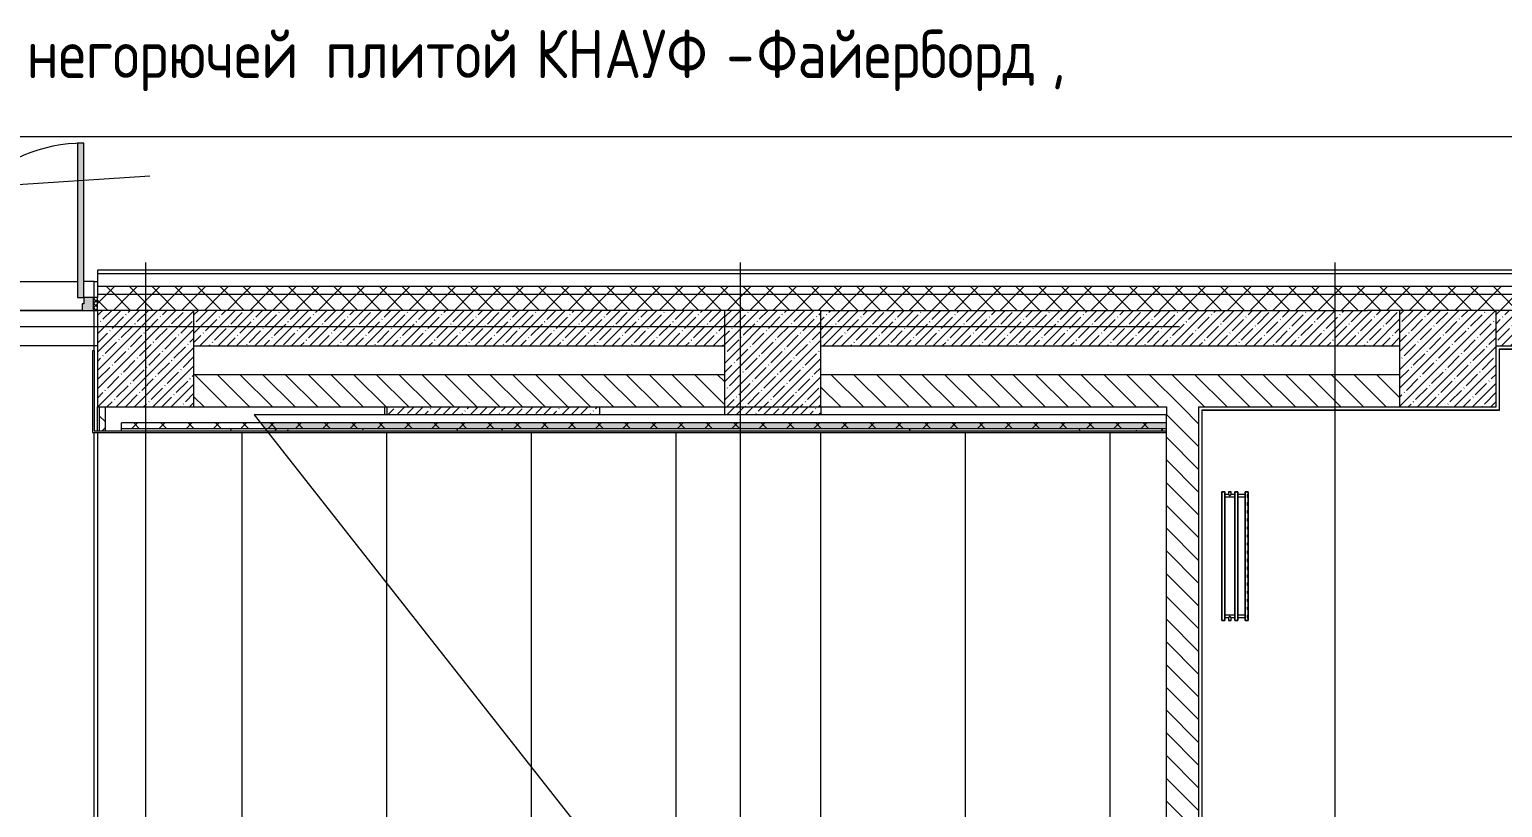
# Model space of a CAD drawing. Header units: millimetres. Extents: x -7229 to 193500, y -8553 to 29000.
# Drawn here: x 157260 to 166423, y 24009 to 28847 of the extents above; entities that cross this region are included whole.
import ezdxf

# ---------------------------------------------------------------- set-up
doc = ezdxf.new("R2010")
doc.units = ezdxf.units.MM
doc.linetypes.add('Осевая', pattern=[15875, 3175, -2381.25, 7937.5, -2381.25])
for name, color, linetype, lineweight in [('A-DETL-2', 7, 'Continuous', 9), ('A-WALL-1', 7, 'Continuous', 9), ('A-WALL-4', 7, 'Continuous', 13), ('G-ANNO-TEXT', 7, 'Continuous', 9), ('I-WALL-5', 7, 'Continuous', 9), ('M-EQPM-2', 7, 'Continuous', 9), ('S-COLS-2', 7, 'Continuous', 9), ('S-STRS-2', 7, 'Continuous', 9), ('Оси', 7, 'Continuous', 9), ('Оси-2', 7, 'Осевая', 9)]:
    doc.layers.add(name, color=color, linetype=linetype, lineweight=lineweight)
for name, color, linetype, lineweight, true_color in [('A-DETL-GENF-6', 7, 'Continuous', 9, 0xc0c0c0), ('A-DOOR-4', 7, 'Continuous', 9, 0xaaaaaa), ('A-DOOR-5', 7, 'Continuous', 9, 0xe2e2e2), ('A-DOOR-FRAM-5', 7, 'Continuous', 9, 0xaaaaaa), ('A-FLOR-3', 7, 'Continuous', 9, 0xaaaaaa), ('I-WALL-8', 7, 'Continuous', 9, 0x3c3c3c)]:
    doc.layers.add(name, color=color, linetype=linetype, lineweight=lineweight, true_color=true_color)
doc.styles.add('GOST Common_1', font='GOST_Common.ttf', dxfattribs={"width": 0.9, "height": 300})
pattern_1 = [(45, (135772.895, 0), (-57.02463, 57.02463), []), (45, (135829.92, 0), (-57.02463, 57.02463), [100.806, -20.161, 3.353, -16.808])]
pattern_2 = [(135, (135772.9, 0), (-70.71068, -70.71068), [])]
pattern_3 = [(45, (135772.9, 0), (-70.71068, 70.71068), []), (135, (135772.9, 0), (-70.71068, -70.71068), [])]
pattern_4 = [(135, (135772.9, 0), (-84.8528, -84.8528), []), (225, (135772.9, 0), (84.8528, -84.8528), [])]

# ---------------------------------------------------------------- blocks, each defined once
blk = doc.blocks.new('BSC_Колонна _Прямоугольная - 600х600-V135-План зашивки приборов отопления в осях 1-12')
at = {"layer": 'S-COLS-2'}
h = blk.add_hatch(dxfattribs=at)
h.set_pattern_fill('FP_124', color=256, style=0, pattern_type=2)
h.set_pattern_definition([(45, (-26110, -26800), (-57.02463, 57.02463), []), (45, (-26052.975, -26800), (-57.02463, 57.02463), [100.806, -20.161, 3.353, -16.808])])
h.paths.add_polyline_path([(-300, -300), (300, -300), (300, 300), (-300, 300), (-300, -100)])
for p, q in [((300, 300), (-300, 300)), ((-300, 300), (-300, -300)), ((300, -300), (300, 300)), ((-300, -300), (300, -300))]:
    blk.add_line(p, q, dxfattribs=at)
blk = doc.blocks.new('BSC_Колонна _Прямоугольная - 600х600-V150-План зашивки приборов отопления в осях 1-12')
at = {"layer": 'S-COLS-2'}
h = blk.add_hatch(dxfattribs=at)
h.set_pattern_fill('FP_150', color=256, style=0, pattern_type=2)
h.set_pattern_definition([(45, (-30310, -26800), (-57.02463, 57.02463), []), (45, (-30252.975, -26800), (-57.02463, 57.02463), [100.806, -20.161, 3.353, -16.808])])
h.paths.add_polyline_path([(217.7, -300), (300, -300), (300, 300), (-300, 300), (-300, -300)])
for p, q in [((300, 300), (-300, 300)), ((-300, 300), (-300, -300)), ((300, -300), (300, 300)), ((-300, -300), (300, -300))]:
    blk.add_line(p, q, dxfattribs=at)
blk = doc.blocks.new('BSC_Колонна _Прямоугольная - 600х600-V159-План зашивки приборов отопления в осях 1-12')
at = {"layer": 'S-COLS-2'}
h = blk.add_hatch(dxfattribs=at)
h.set_pattern_fill('FP_156', color=256, style=0, pattern_type=2)
h.set_pattern_definition([(45, (-22210, -26800), (-57.02463, 57.02463), []), (45, (-22152.975, -26800), (-57.02463, 57.02463), [100.806, -20.161, 3.353, -16.808])])
h.paths.add_polyline_path([(-300, -300), (300, -300), (300, 300), (-300, 300), (-300, 80)])
for p, q in [((300, 300), (-300, 300)), ((-300, 300), (-300, -300)), ((300, -300), (300, 300)), ((-300, -300), (300, -300))]:
    blk.add_line(p, q, dxfattribs=at)
blk = doc.blocks.new('Перекрытия 3 - Перекрытия 4-20977624-План зашивки приборов отопления в осях 1-12')
at = {"layer": 'S-STRS-2'}
h = blk.add_hatch(dxfattribs=at)
h.set_pattern_fill('FP_114', color=256, style=0, pattern_type=2)
h.set_pattern_definition([(45, (0, 0), (-57.02463, 57.02463), []), (45, (57.025, 0), (-57.02463, 57.02463), [100.806, -20.161, 3.353, -16.808])])
h.paths.add_polyline_path([(23710, 26450), (25033.8, 26450), (25033.8, 26500), (23710, 26500), (23710, 26493.4)])
h.paths.add_polyline_path([(26410, 26450), (26410, 26500), (25810, 26500), (25810, 26450), (25819.5, 26450)])
for p, q in [((23710, 26500), (25033.8, 26500)), ((23710, 26500), (23710, 26450)), ((25033.8, 26500), (25033.8, 26450)), ((25810, 26500), (25810, 26450)), ((26410, 26500), (26410, 26450)), ((21910, 26340), (21910, 20500)), ((22810, 20500), (22810, 26340)), ((23710, 20500), (23710, 26340)), ((24610, 20500), (24610, 26340)), ((25510, 20500), (25510, 26340)), ((26410, 20500), (26410, 26340)), ((27310, 20500), (27310, 26340)), ((28210, 20500), (28210, 26340)), ((28560, 20500), (28560, 26340)), ((22810, 20500), (21910, 20500)), ((23710, 20500), (22810, 20500)), ((24610, 20500), (23710, 20500)), ((25510, 20500), (24610, 20500)), ((26410, 20500), (25510, 20500)), ((27310, 20500), (26410, 20500)), ((28210, 20500), (27310, 20500)), ((28560, 20500), (28210, 20500))]:
    blk.add_line(p, q, dxfattribs=at)
blk = doc.blocks.new('110_Дверь_СКБ_2Ст_Наружная - ДН-1_л_ Двухстворчатая 1450 х3300 _h_ в свету с верхним остеклением-23567691-План зашивки приборов отопления в осях 1-12')
at = {"layer": 'A-DOOR-4'}
h = blk.add_hatch(dxfattribs=at)
h.set_pattern_fill('FP_195', color=256, style=0, pattern_type=2)
h.set_pattern_definition([(135, (1501.41, 189.685), (-14.14214, -14.14214), []), (225, (1501.41, 189.685), (14.14214, -14.14214), [])])
h.paths.add_polyline_path([(844.5, -125), (869.5, -125), (869.5, -45), (844.5, -45), (844.5, -85)])
at = {"layer": 'A-DOOR-5'}
for points in [[(744.5, -45), (784.5, -45), (784.5, 915), (744.5, 915), (744.5, 25.9)], [(-745.5, -45), (-705.5, -45), (-705.5, 525), (-745.5, 525), (-745.5, -15)]]:
    blk.add_hatch(color=256, dxfattribs=at).paths.add_polyline_path(points)
h = blk.add_hatch(color=256, dxfattribs=at)
h.paths.add_polyline_path([(844.5, -125), (844.5, -45), (784.5, -45), (784.5, -85), (774.5, -85), (774.5, -125), (824.7, -125)])
h.paths.add_polyline_path([(-745.5, -125), (-735.5, -125), (-735.5, -85), (-745.5, -85), (-745.5, -45), (-805.5, -45), (-805.5, -125)])
at = {"layer": 'A-DOOR-FRAM-5'}
h = blk.add_hatch(dxfattribs=at)
h.set_pattern_fill('FP_196', color=256, style=0, pattern_type=2)
h.set_pattern_definition([(45, (-621.384, 189.685), (-14.1421, 14.1421), []), (135, (-621.384, 189.685), (-14.1421, -14.1421), [])])
h.paths.add_polyline_path([(-805.5, -125), (-805.5, -45), (-830.5, -45), (-830.5, -125), (-810.5, -125)])
at = {"layer": 'A-DOOR-4'}
for p, q in [((784.5, 915), (744.5, 915)), ((744.5, 915), (744.5, -45)), ((784.5, -45), (784.5, 915)), ((-745.5, 525), (-745.5, -45)), ((-705.5, 525), (-745.5, 525)), ((-705.5, -45), (-705.5, 525)), ((-745.5, -45), (-705.5, -45)), ((744.5, -45), (784.5, -45))]:
    blk.add_line(p, q, dxfattribs=at)
for centre, radius, start, end in [((784.5, -45), 960, 90, 180), ((-745.5, -45), 570, 0, 90)]:
    blk.add_arc(centre, radius, start, end, dxfattribs=at)
at = {"layer": 'A-DOOR-FRAM-5'}
for p, q in [((-805.5, -45), (-830.5, -45)), ((-830.5, -45), (-830.5, -125)), ((-745.5, -45), (-805.5, -45)), ((-805.5, -45), (-805.5, -125)), ((-805.5, -125), (-805.5, -45)), ((-745.5, -85), (-745.5, -45)), ((-735.5, -85), (-745.5, -85)), ((-735.5, -125), (-735.5, -85)), ((784.5, -85), (774.5, -85)), ((774.5, -85), (774.5, -125)), ((784.5, -45), (784.5, -85)), ((844.5, -45), (784.5, -45)), ((844.5, -125), (844.5, -45)), ((869.5, -45), (844.5, -45)), ((844.5, -45), (844.5, -125)), ((869.5, -125), (869.5, -45)), ((-830.5, -125), (-805.5, -125)), ((-805.5, -125), (-735.5, -125)), ((774.5, -125), (844.5, -125)), ((844.5, -125), (869.5, -125))]:
    blk.add_line(p, q, dxfattribs=at)
blk = doc.blocks.new('radiator_prado_classic_z_tip_30_po exemplyaru - Classic Z Тип 30-500-30677908-План зашивки приборов отопления в осях 1-12')
at = {"layer": 'M-EQPM-2'}
for p, q in [((0, 228), (0, 210)), ((800, 228), (0, 228)), ((0, 210), (0, 228)), ((0, 228), (12.5, 228)), ((0, 210), (800, 210)), ((17.5, 210), (0, 210)), ((12.5, 228), (37.5, 228)), ((37.5, 228), (12.5, 228)), ((12.5, 228), (37.5, 228)), ((12.5, 228), (17.5, 223)), ((12.5, 228), (17.5, 223)), ((32.5, 223), (17.5, 223)), ((17.5, 223), (32.5, 223)), ((17.5, 210), (17.5, 164)), ((17.5, 210), (17.5, 164)), ((32.5, 210), (17.5, 210)), ((17.5, 210), (17.8, 210)), ((23.1, 210), (17.5, 210)), ((17.5, 210), (18.5, 210)), ((17.8, 210), (18.5, 210)), ((18.5, 210), (19.7, 210)), ((18.5, 210), (25, 210)), ((31.5, 210), (18.5, 210)), ((19.7, 210), (23.1, 210)), ((23.1, 210), (32.5, 210)), ((32.5, 210), (23.1, 210)), ((25, 210), (32.2, 210)), ((32.2, 210), (32.5, 210)), ((32.5, 223), (37.5, 228)), ((37.5, 228), (32.5, 223)), ((32.5, 164), (32.5, 210)), ((32.5, 164), (32.5, 210)), ((767.5, 210), (32.5, 210)), ((37.5, 228), (62.5, 228)), ((62.5, 228), (87.5, 228)), ((87.5, 228), (62.5, 228)), ((62.5, 228), (87.5, 228)), ((62.5, 228), (67.5, 223)), ((62.5, 228), (67.5, 223)), ((82.5, 223), (67.5, 223)), ((67.5, 223), (82.5, 223)), ((82.5, 223), (87.5, 228)), ((87.5, 228), (82.5, 223)), ((87.5, 228), (112.5, 228)), ((112.5, 228), (137.5, 228)), ((137.5, 228), (112.5, 228)), ((112.5, 228), (137.5, 228)), ((112.5, 228), (117.5, 223)), ((112.5, 228), (117.5, 223)), ((132.5, 223), (117.5, 223)), ((117.5, 223), (132.5, 223)), ((132.5, 223), (137.5, 228)), ((137.5, 228), (132.5, 223)), ((137.5, 228), (162.5, 228)), ((162.5, 228), (187.5, 228)), ((187.5, 228), (162.5, 228)), ((162.5, 228), (187.5, 228)), ((162.5, 228), (167.5, 223)), ((162.5, 228), (167.5, 223)), ((182.5, 223), (167.5, 223)), ((167.5, 223), (182.5, 223)), ((182.5, 223), (187.5, 228)), ((187.5, 228), (182.5, 223)), ((187.5, 228), (212.5, 228)), ((212.5, 228), (237.5, 228)), ((237.5, 228), (212.5, 228)), ((212.5, 228), (237.5, 228)), ((212.5, 228), (217.5, 223)), ((212.5, 228), (217.5, 223)), ((232.5, 223), (217.5, 223)), ((217.5, 223), (232.5, 223)), ((232.5, 223), (237.5, 228)), ((237.5, 228), (232.5, 223)), ((237.5, 228), (262.5, 228)), ((262.5, 228), (287.5, 228)), ((287.5, 228), (262.5, 228)), ((262.5, 228), (287.5, 228)), ((262.5, 228), (267.5, 223)), ((262.5, 228), (267.5, 223)), ((282.5, 223), (267.5, 223)), ((267.5, 223), (282.5, 223)), ((282.5, 223), (287.5, 228)), ((287.5, 228), (282.5, 223)), ((287.5, 228), (312.5, 228)), ((312.5, 228), (337.5, 228)), ((337.5, 228), (312.5, 228)), ((312.5, 228), (337.5, 228)), ((312.5, 228), (317.5, 223)), ((312.5, 228), (317.5, 223)), ((332.5, 223), (317.5, 223)), ((317.5, 223), (332.5, 223)), ((332.5, 223), (337.5, 228)), ((337.5, 228), (332.5, 223)), ((337.5, 228), (362.5, 228)), ((362.5, 228), (387.5, 228)), ((387.5, 228), (362.5, 228)), ((362.5, 228), (387.5, 228)), ((362.5, 228), (367.5, 223)), ((362.5, 228), (367.5, 223)), ((382.5, 223), (367.5, 223)), ((367.5, 223), (382.5, 223)), ((382.5, 223), (387.5, 228)), ((387.5, 228), (382.5, 223)), ((387.5, 228), (412.5, 228)), ((412.5, 228), (437.5, 228)), ((437.5, 228), (412.5, 228)), ((412.5, 228), (437.5, 228)), ((412.5, 228), (417.5, 223)), ((412.5, 228), (417.5, 223)), ((432.5, 223), (417.5, 223)), ((417.5, 223), (432.5, 223)), ((432.5, 223), (437.5, 228)), ((437.5, 228), (432.5, 223)), ((437.5, 228), (462.5, 228)), ((462.5, 228), (487.5, 228)), ((487.5, 228), (462.5, 228)), ((462.5, 228), (487.5, 228)), ((462.5, 228), (467.5, 223)), ((462.5, 228), (467.5, 223)), ((482.5, 223), (467.5, 223)), ((467.5, 223), (482.5, 223)), ((482.5, 223), (487.5, 228)), ((487.5, 228), (482.5, 223)), ((487.5, 228), (512.5, 228)), ((512.5, 228), (537.5, 228)), ((537.5, 228), (512.5, 228)), ((512.5, 228), (537.5, 228)), ((512.5, 228), (517.5, 223)), ((512.5, 228), (517.5, 223)), ((532.5, 223), (517.5, 223)), ((517.5, 223), (532.5, 223)), ((532.5, 223), (537.5, 228)), ((537.5, 228), (532.5, 223)), ((537.5, 228), (562.5, 228)), ((562.5, 228), (587.5, 228)), ((587.5, 228), (562.5, 228)), ((562.5, 228), (587.5, 228)), ((562.5, 228), (567.5, 223)), ((562.5, 228), (567.5, 223)), ((582.5, 223), (567.5, 223)), ((567.5, 223), (582.5, 223)), ((582.5, 223), (587.5, 228)), ((587.5, 228), (582.5, 223)), ((587.5, 228), (612.5, 228)), ((612.5, 228), (637.5, 228)), ((637.5, 228), (612.5, 228)), ((612.5, 228), (637.5, 228)), ((612.5, 228), (617.5, 223)), ((612.5, 228), (617.5, 223)), ((632.5, 223), (617.5, 223)), ((617.5, 223), (632.5, 223)), ((632.5, 223), (637.5, 228)), ((637.5, 228), (632.5, 223)), ((637.5, 228), (662.5, 228)), ((662.5, 228), (687.5, 228)), ((687.5, 228), (662.5, 228)), ((662.5, 228), (687.5, 228)), ((662.5, 228), (667.5, 223)), ((662.5, 228), (667.5, 223)), ((682.5, 223), (667.5, 223)), ((667.5, 223), (682.5, 223)), ((682.5, 223), (687.5, 228)), ((687.5, 228), (682.5, 223)), ((687.5, 228), (712.5, 228)), ((712.5, 228), (737.5, 228)), ((737.5, 228), (712.5, 228)), ((712.5, 228), (737.5, 228)), ((712.5, 228), (717.5, 223)), ((712.5, 228), (717.5, 223)), ((732.5, 223), (717.5, 223)), ((717.5, 223), (732.5, 223)), ((732.5, 223), (737.5, 228)), ((737.5, 228), (732.5, 223)), ((737.5, 228), (762.5, 228)), ((762.5, 228), (787.5, 228)), ((787.5, 228), (762.5, 228)), ((762.5, 228), (787.5, 228)), ((762.5, 228), (767.5, 223)), ((762.5, 228), (767.5, 223)), ((782.5, 223), (767.5, 223)), ((767.5, 223), (782.5, 223)), ((767.5, 210), (767.5, 164)), ((767.5, 210), (767.5, 164)), ((778.7, 210), (767.5, 210)), ((767.5, 210), (782.5, 210)), ((782.5, 210), (767.5, 210)), ((767.5, 210), (773.1, 210)), ((781.5, 210), (768.5, 210)), ((773.1, 210), (782.5, 210)), ((780.3, 210), (778.7, 210)), ((781.5, 210), (780.3, 210)), ((782.2, 210), (781.5, 210)), ((782.5, 210), (782.2, 210)), ((782.5, 223), (787.5, 228)), ((787.5, 228), (782.5, 223)), ((782.5, 164), (782.5, 210)), ((782.5, 164), (782.5, 210)), ((800, 210), (782.5, 210)), ((787.5, 228), (800, 228)), ((800, 210), (800, 228)), ((800, 228), (800, 210)), ((800, 164), (0, 164)), ((0, 164), (0, 146)), ((0, 146), (0, 164)), ((0, 164), (17.5, 164)), ((0, 146), (800, 146)), ((17.5, 146), (0, 146)), ((17.5, 121.5), (0, 121.5)), ((17.5, 121.5), (0, 121.5)), ((0, 121.5), (0, 121.2)), ((0, 106.5), (0, 121.5)), ((0, 121.2), (0, 114)), ((0, 121.2), (0, 120.5)), ((0, 120.5), (0, 121.2)), ((0, 121.2), (0, 121.2)), ((0, 120.5), (0, 119.3)), ((0, 119.3), (0, 120.5)), ((0, 119.3), (0, 117.8)), ((0, 117.8), (0, 119.3)), ((0, 117.8), (0, 115.9)), ((0, 115.9), (0, 117.8)), ((0, 115.9), (0, 114)), ((0, 114), (0, 115.9)), ((0, 114), (0, 106.8)), ((0, 114), (0, 112.1)), ((0, 112.1), (0, 114)), ((0, 112.1), (0, 110.2)), ((0, 110.2), (0, 112.1)), ((0, 110.2), (0, 108.7)), ((0, 108.7), (0, 110.2)), ((0, 108.7), (0, 106.8)), ((0, 107.5), (0, 108.7)), ((0, 106.8), (0, 107.5)), ((0, 106.8), (0, 106.5)), ((0, 106.8), (0, 106.8)), ((0, 106.5), (17.5, 106.5)), ((0, 106.5), (17.5, 106.5)), ((32.5, 164), (17.5, 164)), ((17.5, 164), (26.9, 164)), ((25, 164), (17.5, 164)), ((17.5, 164), (32.5, 164)), ((17.5, 146), (17.5, 121.5)), ((17.5, 146), (17.5, 121.5)), ((17.5, 146), (32.5, 146)), ((19.7, 146), (17.5, 146)), ((17.5, 146), (32.5, 146)), ((21.3, 146), (17.5, 146)), ((17.5, 106.5), (17.5, 82)), ((17.5, 106.5), (17.5, 82)), ((18.5, 164), (31.5, 164)), ((31.5, 146), (18.5, 146)), ((30.3, 146), (19.7, 146)), ((30.3, 146), (21.3, 146)), ((28.8, 164), (25, 164)), ((26.9, 164), (32.5, 164)), ((32.5, 164), (28.8, 164)), ((32.5, 146), (30.3, 146)), ((32.5, 146), (30.3, 146)), ((32.5, 164), (767.5, 164)), ((32.5, 82), (32.5, 146)), ((32.5, 82), (32.5, 146)), ((767.5, 146), (32.5, 146)), ((767.8, 164), (767.5, 164)), ((767.5, 164), (782.5, 164)), ((782.5, 164), (767.5, 164)), ((767.5, 164), (781.5, 164)), ((767.5, 146), (767.5, 82)), ((767.5, 146), (767.5, 82)), ((767.5, 146), (782.5, 146)), ((782.5, 146), (767.5, 146)), ((767.5, 146), (782.5, 146)), ((782.5, 146), (767.5, 146)), ((768.5, 164), (767.8, 164)), ((769.7, 164), (768.5, 164)), ((768.5, 164), (781.5, 164)), ((781.5, 146), (768.5, 146)), ((782.5, 164), (769.7, 164)), ((781.5, 164), (782.5, 164)), ((782.5, 164), (800, 164)), ((782.5, 121.5), (782.5, 146)), ((782.5, 121.5), (782.5, 146)), ((800, 146), (782.5, 146)), ((800, 121.5), (782.5, 121.5)), ((800, 121.5), (782.5, 121.5)), ((782.5, 82), (782.5, 106.5)), ((782.5, 106.5), (800, 106.5)), ((782.5, 82), (782.5, 106.5)), ((782.5, 106.5), (800, 106.5)), ((800, 146), (800, 164)), ((800, 164), (800, 146)), ((800, 121.5), (800, 106.5)), ((800, 121.2), (800, 121.5)), ((800, 121.5), (800, 121.2)), ((800, 121.2), (800, 121.5)), ((800, 106.8), (800, 121.2)), ((800, 121.2), (800, 106.8)), ((800, 119.3), (800, 121.2)), ((800, 106.8), (800, 119.3)), ((800, 106.5), (800, 106.8)), ((800, 106.8), (800, 106.5)), ((800, 106.5), (800, 106.8)), ((800, 82), (0, 82)), ((0, 82), (0, 64)), ((0, 64), (0, 82)), ((0, 82), (17.5, 82)), ((800, 64), (0, 64)), ((0, 64), (800, 64)), ((32.5, 82), (17.5, 82)), ((17.5, 82), (26.9, 82)), ((17.8, 82), (17.5, 82)), ((17.5, 82), (32.2, 82)), ((32.5, 82), (17.8, 82)), ((18.5, 82), (31.5, 82)), ((26.9, 82), (32.5, 82)), ((32.2, 82), (32.5, 82)), ((32.5, 82), (767.5, 82)), ((782.2, 82), (767.5, 82)), ((767.5, 82), (782.5, 82)), ((782.5, 82), (767.5, 82)), ((767.5, 82), (782.5, 82)), ((768.5, 82), (781.5, 82)), ((782.5, 82), (782.2, 82)), ((782.5, 82), (800, 82)), ((800, 64), (800, 82)), ((800, 82), (800, 64))]:
    blk.add_line(p, q, dxfattribs=at)
for points, knots in [([(17.8, 121.2), (17.7, 121.3), (17.7, 121.3), (17.5, 121.5), (17.5, 121.5), (17.5, 121.5)], [0.8571429, 0.8571429, 0.8571429, 0.8571429, 0.8928571, 0.9285714, 1, 1, 1, 1]), ([(17.5, 121.5), (17.5, 121.5), (17.5, 121.5), (17.7, 121.3), (17.7, 121.3), (17.8, 121.2)], [0, 0, 0, 0, 0.0714286, 0.1071429, 0.1428571, 0.1428571, 0.1428571, 0.1428571]), ([(17.5, 121.5), (17.5, 121.5), (17.5, 121.5), (17.7, 121.3), (17.7, 121.3), (17.8, 121.2)], [0, 0, 0, 0, 0.0714286, 0.1071429, 0.1428571, 0.1428571, 0.1428571, 0.1428571]), ([(25, 114), (24.5, 114.5), (23.6, 115.4), (22.4, 116.6), (21.6, 117.4), (21.1, 117.9), (20.8, 118.2), (20.5, 118.5), (20.2, 118.8), (19.8, 119.1), (19.6, 119.4), (19.3, 119.7), (19, 120), (18.7, 120.3), (18.5, 120.5), (18.3, 120.7), (18.1, 120.9), (17.9, 121.1), (17.8, 121.2), (17.7, 121.3), (17.5, 121.5), (17.5, 121.5), (17.5, 121.5)], [0, 0, 0, 0, 0.142857, 0.285714, 0.357143, 0.392857, 0.428571, 0.464286, 0.5, 0.535714, 0.571429, 0.607143, 0.642857, 0.678571, 0.714286, 0.75, 0.785714, 0.821429, 0.857143, 0.892857, 0.928571, 1, 1, 1, 1]), ([(17.5, 106.5), (17.5, 106.5), (17.5, 106.5), (17.7, 106.7), (17.8, 106.8), (17.9, 106.9), (18.1, 107.1), (18.3, 107.3), (18.5, 107.5), (18.7, 107.7), (19, 108), (19.3, 108.3), (19.6, 108.6), (19.8, 108.9), (20.3, 109.3), (20.7, 109.7), (21.1, 110.1), (21.6, 110.6), (22.4, 111.4), (23.6, 112.6), (24.5, 113.5), (25, 114)], [0, 0, 0, 0, 0.071429, 0.107143, 0.142857, 0.178571, 0.214286, 0.25, 0.285714, 0.321429, 0.357143, 0.392857, 0.428571, 0.464286, 0.5, 0.571429, 0.607143, 0.642857, 0.714286, 0.857143, 1, 1, 1, 1]), ([(17.5, 106.5), (17.5, 106.5), (17.5, 106.5), (17.7, 106.7), (17.7, 106.7), (17.8, 106.8)], [0, 0, 0, 0, 0.0714286, 0.1071429, 0.1428571, 0.1428571, 0.1428571, 0.1428571]), ([(17.8, 106.8), (17.7, 106.7), (17.7, 106.7), (17.5, 106.5), (17.5, 106.5), (17.5, 106.5)], [0.8571429, 0.8571429, 0.8571429, 0.8571429, 0.8928571, 0.9285714, 1, 1, 1, 1]), ([(17.8, 106.8), (17.7, 106.7), (17.7, 106.7), (17.5, 106.5), (17.5, 106.5), (17.5, 106.5)], [0.8571429, 0.8571429, 0.8571429, 0.8571429, 0.8928571, 0.9285714, 1, 1, 1, 1]), ([(17.8, 121.2), (17.8, 121.2), (17.9, 121.1), (18.1, 120.9), (18.3, 120.7), (18.5, 120.5), (18.7, 120.3), (19, 120), (19.3, 119.7), (19.6, 119.4), (19.8, 119.1), (20.3, 118.7), (20.7, 118.3), (21.1, 117.9), (21.6, 117.4), (22.4, 116.6), (23.1, 115.9), (23.6, 115.4)], [0.1428571, 0.1428571, 0.1428571, 0.1428571, 0.1785714, 0.2142857, 0.25, 0.2857143, 0.3214286, 0.3571429, 0.3928571, 0.4285714, 0.4642857, 0.5, 0.5714286, 0.6071429, 0.6428571, 0.7142857, 0.8571429, 0.8571429, 0.8571429, 0.8571429]), ([(22.1, 111.1), (21.9, 110.9), (21.6, 110.6), (21.1, 110.1), (20.8, 109.8), (20.5, 109.5), (20.2, 109.2), (19.8, 108.9), (19.6, 108.6), (19.3, 108.3), (19, 108), (18.7, 107.7), (18.5, 107.5), (18.3, 107.3), (18.1, 107.1), (17.9, 106.9), (17.8, 106.8), (17.8, 106.8)], [0.2857143, 0.2857143, 0.2857143, 0.2857143, 0.3571429, 0.3928571, 0.4285714, 0.4642857, 0.5, 0.5357143, 0.5714286, 0.6071429, 0.6428571, 0.6785714, 0.7142857, 0.75, 0.7857143, 0.8214286, 0.8571429, 0.8571429, 0.8571429, 0.8571429]), ([(17.8, 106.8), (17.8, 106.8), (17.9, 106.9), (18.1, 107.1), (18.3, 107.3), (18.5, 107.5), (18.7, 107.7), (19, 108), (19.3, 108.3), (19.6, 108.6), (19.9, 108.8), (20.3, 109.3), (20.6, 109.6), (20.8, 109.8)], [0.1428571, 0.1428571, 0.1428571, 0.1428571, 0.1785714, 0.2142857, 0.25, 0.2857143, 0.3214286, 0.3571429, 0.3928571, 0.4285714, 0.4642857, 0.5, 0.5714286, 0.5714286, 0.5714286, 0.5714286]), ([(22.1, 116.9), (21.9, 117.1), (21.6, 117.4), (21.1, 117.9), (20.8, 118.2), (20.5, 118.5), (20.2, 118.8), (19.9, 119.2), (19.7, 119.3), (19.6, 119.4)], [0.2857143, 0.2857143, 0.2857143, 0.2857143, 0.3571429, 0.3928571, 0.4285714, 0.4642857, 0.5, 0.5357143, 0.5714286, 0.5714286, 0.5714286, 0.5714286]), ([(19.6, 119.4), (19.7, 119.3), (19.9, 119.2), (20.3, 118.7), (20.6, 118.4), (20.8, 118.2)], [0.4285714, 0.4285714, 0.4285714, 0.4285714, 0.4642857, 0.5, 0.5714286, 0.5714286, 0.5714286, 0.5714286]), ([(20.8, 118.2), (20.9, 118.1), (21.1, 117.9), (21.6, 117.4), (21.9, 117.1), (22.1, 116.9)], [0.5714286, 0.5714286, 0.5714286, 0.5714286, 0.6071429, 0.6428571, 0.7142857, 0.7142857, 0.7142857, 0.7142857]), ([(20.8, 109.8), (20.9, 109.9), (21.1, 110.1), (21.6, 110.6), (21.9, 110.9), (22.1, 111.1)], [0.5714286, 0.5714286, 0.5714286, 0.5714286, 0.6071429, 0.6428571, 0.7142857, 0.7142857, 0.7142857, 0.7142857]), ([(22.1, 111.1), (21.9, 110.9), (21.6, 110.6), (21.1, 110.1), (20.9, 109.9), (20.8, 109.8)], [0.2857143, 0.2857143, 0.2857143, 0.2857143, 0.3571429, 0.3928571, 0.4285714, 0.4285714, 0.4285714, 0.4285714]), ([(775, 114), (775.5, 114.5), (776.4, 115.4), (777.6, 116.6), (778.4, 117.4), (778.9, 117.9), (779.2, 118.2), (779.5, 118.5), (779.8, 118.8), (780.1, 119.2), (780.4, 119.4), (780.7, 119.7), (781, 120), (781.3, 120.3), (781.5, 120.5), (781.7, 120.7), (781.9, 120.9), (782.1, 121.1), (782.2, 121.2), (782.3, 121.3), (782.5, 121.5), (782.5, 121.5), (782.5, 121.5)], [0, 0, 0, 0, 0.142857, 0.285714, 0.357143, 0.392857, 0.428571, 0.464286, 0.5, 0.535714, 0.571429, 0.607143, 0.642857, 0.678571, 0.714286, 0.75, 0.785714, 0.821429, 0.857143, 0.892857, 0.928571, 1, 1, 1, 1]), ([(782.5, 106.5), (782.5, 106.5), (782.5, 106.5), (782.3, 106.7), (782.2, 106.8), (782.1, 106.9), (781.9, 107.1), (781.7, 107.3), (781.5, 107.5), (781.3, 107.7), (781, 108), (780.7, 108.3), (780.4, 108.6), (780.1, 108.8), (779.7, 109.3), (779.3, 109.7), (778.9, 110.1), (778.4, 110.6), (777.6, 111.4), (776.4, 112.6), (775.5, 113.5), (775, 114)], [0, 0, 0, 0, 0.071429, 0.107143, 0.142857, 0.178571, 0.214286, 0.25, 0.285714, 0.321429, 0.357143, 0.392857, 0.428571, 0.464286, 0.5, 0.571429, 0.607143, 0.642857, 0.714286, 0.857143, 1, 1, 1, 1]), ([(782.2, 121.2), (782.2, 121.2), (782.1, 121.1), (781.9, 120.9), (781.7, 120.7), (781.5, 120.5), (781.3, 120.3), (781, 120), (780.7, 119.7), (780.4, 119.4), (780.1, 119.2), (779.7, 118.7), (779.3, 118.3), (778.9, 117.9), (778.4, 117.4), (777.6, 116.6), (776.9, 115.9), (776.4, 115.4)], [0.1428571, 0.1428571, 0.1428571, 0.1428571, 0.1785714, 0.2142857, 0.25, 0.2857143, 0.3214286, 0.3571429, 0.3928571, 0.4285714, 0.4642857, 0.5, 0.5714286, 0.6071429, 0.6428571, 0.7142857, 0.8571429, 0.8571429, 0.8571429, 0.8571429]), ([(781.5, 120.5), (781.4, 120.4), (781.3, 120.3), (781, 120), (780.7, 119.7), (780.4, 119.4), (780.1, 119.2), (779.7, 118.7), (779.3, 118.3), (778.9, 117.9), (778.4, 117.4), (777.6, 116.6), (776.9, 115.9), (776.4, 115.4)], [0.2857143, 0.2857143, 0.2857143, 0.2857143, 0.3214286, 0.3571429, 0.3928571, 0.4285714, 0.4642857, 0.5, 0.5714286, 0.6071429, 0.6428571, 0.7142857, 0.8571429, 0.8571429, 0.8571429, 0.8571429]), ([(776.4, 115.4), (776.9, 115.9), (777.6, 116.6), (778.4, 117.4), (778.9, 117.9), (779.2, 118.2), (779.5, 118.5), (779.8, 118.8), (780.1, 119.2), (780.4, 119.4), (780.7, 119.7), (781, 120), (781.3, 120.3), (781.4, 120.4), (781.5, 120.5)], [0.1428571, 0.1428571, 0.1428571, 0.1428571, 0.2857143, 0.3571429, 0.3928571, 0.4285714, 0.4642857, 0.5, 0.5357143, 0.5714286, 0.6071429, 0.6428571, 0.6785714, 0.7142857, 0.7142857, 0.7142857, 0.7142857]), ([(777.9, 111.1), (778.1, 110.9), (778.4, 110.6), (778.9, 110.1), (779.2, 109.8), (779.5, 109.5), (779.8, 109.2), (780.1, 108.8), (780.4, 108.6), (780.7, 108.3), (781, 108), (781.3, 107.7), (781.5, 107.5), (781.7, 107.3), (781.9, 107.1), (782.1, 106.9), (782.2, 106.8), (782.2, 106.8)], [0.2857143, 0.2857143, 0.2857143, 0.2857143, 0.3571429, 0.3928571, 0.4285714, 0.4642857, 0.5, 0.5357143, 0.5714286, 0.6071429, 0.6428571, 0.6785714, 0.7142857, 0.75, 0.7857143, 0.8214286, 0.8571429, 0.8571429, 0.8571429, 0.8571429]), ([(777.9, 111.1), (778.1, 110.9), (778.4, 110.6), (778.9, 110.1), (779.2, 109.8), (779.5, 109.5), (779.8, 109.2), (780.1, 108.8), (780.4, 108.6), (780.7, 108.3), (781, 108), (781.3, 107.7), (781.5, 107.5), (781.7, 107.3), (781.9, 107.1), (782.1, 106.9), (782.2, 106.8), (782.2, 106.8)], [0.2857143, 0.2857143, 0.2857143, 0.2857143, 0.3571429, 0.3928571, 0.4285714, 0.4642857, 0.5, 0.5357143, 0.5714286, 0.6071429, 0.6428571, 0.6785714, 0.7142857, 0.75, 0.7857143, 0.8214286, 0.8571429, 0.8571429, 0.8571429, 0.8571429]), ([(782.2, 106.8), (782.2, 106.8), (782.1, 106.9), (781.9, 107.1), (781.7, 107.3), (781.5, 107.5), (781.3, 107.7), (781, 108), (780.7, 108.3), (780.4, 108.6), (780.1, 108.8), (779.7, 109.3), (779.3, 109.7), (778.9, 110.1), (778.4, 110.6), (778.1, 110.9), (777.9, 111.1)], [0.1428571, 0.1428571, 0.1428571, 0.1428571, 0.1785714, 0.2142857, 0.25, 0.2857143, 0.3214286, 0.3571429, 0.3928571, 0.4285714, 0.4642857, 0.5, 0.5714286, 0.6071429, 0.6428571, 0.7142857, 0.7142857, 0.7142857, 0.7142857]), ([(782.5, 121.5), (782.5, 121.5), (782.5, 121.5), (782.3, 121.3), (782.3, 121.3), (782.2, 121.2)], [0, 0, 0, 0, 0.0714286, 0.1071429, 0.1428571, 0.1428571, 0.1428571, 0.1428571]), ([(782.5, 121.5), (782.5, 121.5), (782.5, 121.5), (782.3, 121.3), (782.3, 121.3), (782.2, 121.2)], [0, 0, 0, 0, 0.0714286, 0.1071429, 0.1428571, 0.1428571, 0.1428571, 0.1428571]), ([(782.2, 121.2), (782.3, 121.3), (782.3, 121.3), (782.5, 121.5), (782.5, 121.5), (782.5, 121.5)], [0.8571429, 0.8571429, 0.8571429, 0.8571429, 0.8928571, 0.9285714, 1, 1, 1, 1]), ([(782.2, 106.8), (782.3, 106.7), (782.3, 106.7), (782.5, 106.5), (782.5, 106.5), (782.5, 106.5)], [0.8571429, 0.8571429, 0.8571429, 0.8571429, 0.8928571, 0.9285714, 1, 1, 1, 1]), ([(782.2, 106.8), (782.3, 106.7), (782.3, 106.7), (782.5, 106.5), (782.5, 106.5), (782.5, 106.5)], [0.8571429, 0.8571429, 0.8571429, 0.8571429, 0.8928571, 0.9285714, 1, 1, 1, 1]), ([(782.5, 106.5), (782.5, 106.5), (782.5, 106.5), (782.3, 106.7), (782.3, 106.7), (782.2, 106.8)], [0, 0, 0, 0, 0.0714286, 0.1071429, 0.1428571, 0.1428571, 0.1428571, 0.1428571])]:
    blk.add_open_spline(points, degree=3, knots=knots, dxfattribs=at)
for points in [[(19.6, 119.4), (19.5, 119.5), (19.3, 119.7), (19, 120), (18.7, 120.3), (18.5, 120.5), (18.3, 120.7), (18.1, 120.9), (17.9, 121.1), (17.8, 121.2), (17.8, 121.2)], [(17.8, 121.2), (17.8, 121.2), (17.9, 121.1), (18.1, 120.9), (18.3, 120.7), (18.5, 120.5), (18.7, 120.3), (19, 120), (19.3, 119.7), (19.5, 119.5), (19.6, 119.4)], [(20.8, 109.8), (20.7, 109.7), (20.5, 109.5), (20.2, 109.2), (19.9, 108.8), (19.6, 108.6), (19.3, 108.3), (19, 108), (18.7, 107.7), (18.5, 107.5), (18.3, 107.3), (18.1, 107.1), (17.9, 106.9), (17.8, 106.8), (17.8, 106.8)], [(23.6, 115.4), (23.1, 115.9), (22.6, 116.4), (22.1, 116.9)], [(22.1, 116.9), (22.6, 116.4), (23.1, 115.9), (23.6, 115.4)], [(25, 114), (24.5, 113.5), (23.6, 112.6), (22.6, 111.6), (22.1, 111.1)], [(22.1, 111.1), (22.6, 111.6), (23.1, 112.1), (23.6, 112.6)], [(23.6, 112.6), (23.1, 112.1), (22.6, 111.6), (22.1, 111.1)], [(25, 114), (24.5, 114.5), (24, 115), (23.6, 115.4)], [(23.6, 115.4), (24, 115), (24.5, 114.5), (25, 114)], [(23.6, 115.4), (24, 115), (24.5, 114.5), (25, 114)], [(23.6, 112.6), (24, 113), (24.5, 113.5), (25, 114)], [(25, 114), (24.5, 113.5), (24, 113), (23.6, 112.6)], [(776.4, 115.4), (776, 115), (775.5, 114.5), (775, 114)], [(776.4, 115.4), (776, 115), (775.5, 114.5), (775, 114)], [(775, 114), (775.5, 114.5), (776, 115), (776.4, 115.4)], [(775, 114), (775.5, 113.5), (776.4, 112.6), (777.4, 111.6), (777.9, 111.1)], [(775, 114), (775.5, 113.5), (776.4, 112.6), (777.4, 111.6), (777.9, 111.1)], [(777.9, 111.1), (777.4, 111.6), (776.4, 112.6), (775.5, 113.5), (775, 114)], [(782.2, 121.2), (782.2, 121.2), (782.1, 121.1), (781.9, 120.9), (781.7, 120.7), (781.6, 120.6), (781.5, 120.5)], [(781.5, 120.5), (781.6, 120.6), (781.7, 120.7), (781.9, 120.9), (782.1, 121.1), (782.2, 121.2), (782.2, 121.2)]]:
    blk.add_open_spline(points, degree=3, dxfattribs=at)

msp = doc.modelspace()

# ---------------------------------------------------------------- hatches: boundary and pattern name
at = {"layer": 'A-DETL-GENF-6'}
h = msp.add_hatch(color=256, dxfattribs=at)
h.paths.add_polyline_path([(162182.9, 26340), (164332.9, 26340), (164332.9, 26351), (158734.9, 26351), (158743.6, 26340), (161592.4, 26340)])
h.paths.add_polyline_path([(159482.9, 26364), (164332.9, 26364), (164332.9, 26401), (158695.6, 26401), (158724.7, 26364), (158750.4, 26364)])
at = {"layer": 'A-WALL-1'}
h = msp.add_hatch(dxfattribs=at)
h.set_pattern_fill('FP_119', color=256, style=0, pattern_type=2)
h.set_pattern_definition(pattern_3)
h.paths.add_polyline_path([(168991, 27200), (169532.9, 27200), (169532.9, 27250), (167682.9, 27250), (167682.9, 27200), (168782.9, 27200)])
h.paths.add_polyline_path([(155383.2, 27200), (155982.9, 27200), (155982.9, 27250), (155383.2, 27250), (155383.2, 27210)])
h.paths.add_polyline_path([(154483.2, 27200), (154483.2, 27250), (153583.2, 27250), (153583.2, 27200), (154193.8, 27200)])
h.paths.add_polyline_path([(159574.6, 27200), (166582.9, 27200), (166582.9, 27250), (157682.9, 27250), (157682.9, 27200), (158229.4, 27200)])
h.paths.add_polyline_path([(149502.9, 27200), (150883.2, 27200), (150883.2, 27250), (149502.9, 27250), (149502.9, 27210)])
h.paths.add_polyline_path([(152683.2, 27200), (152683.2, 27250), (151783.2, 27250), (151783.2, 27200), (152371.8, 27200)])
h = msp.add_hatch(dxfattribs=at)
h.set_pattern_fill('FP_119', color=256, style=0, pattern_type=2)
h.set_pattern_definition(pattern_3)
h.paths.add_polyline_path([(159574.6, 27100), (166582.9, 27100), (166582.9, 27102), (166550.9, 27102), (166550.9, 27110), (166582.9, 27110), (166582.9, 27200), (157682.9, 27200), (157682.9, 27100), (158282.9, 27100)])
h.paths.add_polyline_path([(149537.9, 27100), (150883.2, 27100), (150883.2, 27200), (149502.9, 27200), (149502.9, 27100)])
h.paths.add_polyline_path([(169162.9, 27100), (169482.9, 27100), (169482.9, 27200), (167682.9, 27200), (167682.9, 27110), (167714.9, 27109.2), (167714.9, 27102), (167682.9, 27102), (167682.9, 27100), (168991, 27100)])
h.paths.add_polyline_path([(151783.2, 27100), (152683.2, 27100), (152683.2, 27200), (151783.2, 27200), (151783.2, 27197.6)])
h.paths.add_polyline_path([(153583.2, 27100), (154483.2, 27100), (154483.2, 27200), (153583.2, 27200), (153583.2, 27166.5)])
h.paths.add_polyline_path([(155383.2, 27100), (155982.9, 27100), (155982.9, 27200), (155383.2, 27200), (155383.2, 27116.6)])
at = {"layer": 'I-WALL-5'}
h = msp.add_hatch(dxfattribs=at)
h.set_pattern_fill('FP_114', color=256, style=0, pattern_type=2)
h.set_pattern_definition(pattern_1)
h.paths.add_polyline_path([(160919.8, 26880), (161582.9, 26880), (161582.9, 27100), (158282.9, 27100), (158282.9, 26880), (159574.6, 26880)])
h = msp.add_hatch(dxfattribs=at)
h.set_pattern_fill('FP_114', color=256, style=0, pattern_type=2)
h.set_pattern_definition(pattern_1)
h.paths.add_polyline_path([(165582.9, 26880), (165582.9, 27100), (162182.9, 27100), (162182.9, 26880), (164955.4, 26880)])
h = msp.add_hatch(dxfattribs=at)
h.set_pattern_fill('FP_114', color=256, style=0, pattern_type=2)
h.set_pattern_definition(pattern_1)
h.paths.add_polyline_path([(167750.3, 26880), (168782.9, 26880), (168782.9, 27100), (167682.9, 27100), (167682.9, 26880)])
h.paths.add_polyline_path([(165782.9, 26880), (165782.9, 27100), (165582.9, 27100), (165582.9, 26880), (165762.9, 26880)])
h.paths.add_polyline_path([(166382.9, 26880), (166582.9, 26880), (166582.9, 27100), (166382.9, 27100), (166382.9, 26900)])
h = msp.add_hatch(dxfattribs=at)
h.set_pattern_fill('FP_131', color=256, style=0, pattern_type=2)
h.set_pattern_definition(pattern_2)
h.paths.add_polyline_path([(160919.8, 26500), (161582.9, 26500), (161582.9, 26700), (158282.9, 26700), (158282.9, 26500), (159574.6, 26500)])
h = msp.add_hatch(dxfattribs=at)
h.set_pattern_fill('FP_131', color=256, style=0, pattern_type=2)
h.set_pattern_definition(pattern_2)
h.paths.add_polyline_path([(164332.9, 26500), (165782.9, 26500), (165782.9, 26700), (162182.9, 26700), (162182.9, 26500), (163610.2, 26500)])
h = msp.add_hatch(dxfattribs=at)
h.set_pattern_fill('FP_131', color=256, style=0, pattern_type=2)
h.set_pattern_definition(pattern_2)
h.paths.add_polyline_path([(164532.9, 15200), (164532.9, 26500), (164332.9, 26500), (164332.9, 15200)])
h = msp.add_hatch(dxfattribs=at)
h.set_pattern_fill('FP_215', color=256, style=0, pattern_type=2)
h.set_pattern_definition(pattern_4)
h.paths.add_polyline_path([(157732.9, 26351), (157732.9, 26450), (157695.9, 26450), (157695.9, 26351)])
h = msp.add_hatch(dxfattribs=at)
h.set_pattern_fill('FP_215', color=256, style=0, pattern_type=2)
h.set_pattern_definition(pattern_4)
h.paths.add_polyline_path([(160583.5, 26364), (164332.9, 26364), (164332.9, 26401), (157832.9, 26401), (157832.9, 26364), (160382.9, 26364)])
at = {"layer": 'I-WALL-8'}
h = msp.add_hatch(dxfattribs=at)
h.set_pattern_fill('FP_214', color=256, style=0, pattern_type=2)
h.set_pattern_definition([(0, (135772.9, 0), (406.4, 101.6), [33.528, -271.272, 33.528, -271.272, -1625.6]), (0, (135772.9, 0), (406.4, 101.6), [-609.6, 33.528, -576.072, 33.528, -271.272, -711.2]), (0, (135772.9, 0), (406.4, 101.6), [-1524, 33.528, -169.672, 33.528, -474.472]), (120, (135925.3, 50.8), (-291.18818, 301.15272), [33.528, -271.272, 33.528, -271.272, -1625.6]), (120, (135925.3, 50.8), (-291.18818, 301.15272), [-609.6, 33.528, -576.072, 33.528, -271.272, -711.2]), (120, (135925.3, 50.8), (-291.18818, 301.15272), [-1524, 33.528, -169.672, 33.528, -474.472]), (240, (135976.1, 254), (-115.21182, -402.75272), [33.528, -271.272, 33.528, -271.272, -1625.6]), (240, (135976.1, 254), (-115.21182, -402.75272), [-609.6, 33.528, -576.072, 33.528, -271.272, -711.2]), (240, (135976.1, 254), (-115.21182, -402.75272), [-1524, 33.528, -169.672, 33.528, -474.472])])
h.paths.add_polyline_path([(164332.9, 26351), (164332.9, 26364), (157832.9, 26364), (157832.9, 26351), (164282.8, 26351)])

# ---------------------------------------------------------------- linework, layer by layer
at = {"layer": 'A-DETL-2'}
for p, q in [((164332.9, 26450), (158657, 26450)), ((158657, 26450), (160819.4, 23704.1)), ((164332.9, 20500), (164332.9, 26450))]:
    msp.add_line(p, q, dxfattribs=at)
at = {"layer": 'A-FLOR-3'}
for p, q in [((157662.9, 27280), (157597.9, 27280)), ((157662.9, 27180), (157662.9, 27280)), ((157662.9, 26849), (157662.9, 27100)), ((166582.9, 26860), (166402.9, 26860)), ((166402.9, 26860), (166402.9, 26480)), ((166402.9, 26480), (164552.9, 26480)), ((164552.9, 26480), (164552.9, 20567.7)), ((157662.9, 19200), (157662.9, 26340))]:
    msp.add_line(p, q, dxfattribs=at)
at = {"layer": 'A-WALL-1'}
for p, q in [((166582.9, 27350), (157682.9, 27350)), ((157682.9, 27350), (157682.9, 27180)), ((156107.9, 27280), (157556.8, 27280)), ((157662.9, 27280), (157682.9, 27280)), ((157587.9, 27100), (156077.9, 27100)), ((161582.9, 27100), (161582.9, 27100)), ((162182.9, 27100), (165582.9, 27100))]:
    msp.add_line(p, q, dxfattribs=at)
at = {"layer": 'A-WALL-4'}
for p, q in [((157682.9, 27330), (166582.9, 27330)), ((157682.9, 27250), (166582.9, 27250)), ((157682.9, 27200), (166582.9, 27200)), ((165782.9, 27100), (165582.9, 27100)), ((166582.9, 27100), (166382.9, 27100)), ((157695.9, 26351), (157695.9, 26500)), ((157732.9, 26351), (157732.9, 26500)), ((157832.9, 26351), (157832.9, 26401)), ((164332.9, 26401), (157832.9, 26401)), ((164332.9, 26364), (157832.9, 26364))]:
    msp.add_line(p, q, dxfattribs=at)
at = {"layer": 'G-ANNO-TEXT'}
for p, q in [((163853.7, 28178.8), (154265.4, 28178.8)), ((171901, 28178.8), (163853.7, 28178.8)), ((155132.2, 27748.9), (158008.8, 27936))]:
    msp.add_line(p, q, dxfattribs=at)
at = {"layer": 'I-WALL-5'}
for p, q in [((156077.9, 27100), (157587.9, 27100)), ((161582.9, 27100), (158282.9, 27100)), ((157682.9, 26880), (154483.2, 26880)), ((158282.9, 26880), (161582.9, 26880)), ((162182.9, 26880), (165782.9, 26880)), ((166382.9, 26880), (166582.9, 26880)), ((166403.9, 26859), (166582.9, 26859)), ((166403.9, 26479), (166403.9, 26859)), ((157651.9, 26849), (157651.9, 26340)), ((157662.9, 26849), (157651.9, 26849)), ((157662.9, 26849), (157662.9, 26351)), ((161582.9, 26700), (158282.9, 26700)), ((165782.9, 26700), (162182.9, 26700)), ((157682.9, 26351), (157682.9, 26500)), ((158282.9, 26501), (159467.9, 26501)), ((158282.9, 26500), (161582.9, 26500)), ((159467.9, 26501), (159467.9, 26450)), ((162182.9, 26500), (164332.9, 26500)), ((164332.9, 26500), (164332.9, 26450)), ((164532.9, 26500), (164532.9, 20100)), ((164532.9, 26500), (165782.9, 26500)), ((164553.9, 26479), (166403.9, 26479)), ((164553.9, 20567.7), (164553.9, 26479)), ((157651.9, 26340), (164332.9, 26340)), ((157662.9, 26351), (164332.9, 26351))]:
    msp.add_line(p, q, dxfattribs=at)
at = {"layer": 'Оси'}
for p, q in [((157982.9, 24898.1), (157982.9, 27398.1)), ((161682.9, 24898.1), (161682.9, 27398.1)), ((165382.9, 24898.1), (165382.9, 27398.1))]:
    msp.add_line(p, q, dxfattribs=at)
at = {"layer": 'Оси-2'}
for p, q in [((135044.1, 27000), (167063.4, 27000)), ((157982.9, 593.7), (157982.9, 24898.1)), ((161682.9, 593.7), (161682.9, 24898.1)), ((165382.9, 593.7), (165382.9, 24898.1))]:
    msp.add_line(p, q, dxfattribs=at)

# ---------------------------------------------------------------- block references
at = {"layer": 'A-DOOR-4'}
msp.add_blockref('110_Дверь_СКБ_2Ст_Наружная - ДН-1_л_ Двухстворчатая 1450 х3300 _h_ в свету с верхним остеклением-23567691-План зашивки приборов отопления в осях 1-12', (156813.4, 27225), dxfattribs=at)
at = {"layer": 'M-EQPM-2', "rotation": 269.9999999999996}
msp.add_blockref('radiator_prado_classic_z_tip_30_po exemplyaru - Classic Z Тип 30-500-30677908-План зашивки приборов отопления в осях 1-12', (164612.9, 25972.8), dxfattribs=at)
at = {"layer": 'S-COLS-2'}
for name, p in [('BSC_Колонна _Прямоугольная - 600х600-V159-План зашивки приборов отопления в осях 1-12', (157982.9, 26800)), ('BSC_Колонна _Прямоугольная - 600х600-V135-План зашивки приборов отопления в осях 1-12', (161882.9, 26800)), ('BSC_Колонна _Прямоугольная - 600х600-V150-План зашивки приборов отопления в осях 1-12', (166082.9, 26800))]:
    msp.add_blockref(name, p, dxfattribs=at)
at = {"layer": 'S-STRS-2'}
msp.add_blockref('Перекрытия 3 - Перекрытия 4-20977624-План зашивки приборов отопления в осях 1-12', (135772.9, 0), dxfattribs=at)

# ---------------------------------------------------------------- texts
at = {"layer": 'G-ANNO-TEXT', "char_height": 300, "attachment_point": 1, "style": 'GOST Common_1'}
for s, insert, width in [('негорючей', (157241.9, 28844.7), 2135.695), ('\\fGOST Common|b0|i0|c204|p34|;\\W.9; ', (159004, 28844.7), 115.443), ('плитой', (159099.3, 28844.7), 1471.898), ('\\fGOST Common|b0|i0|c204|p34|;\\W.9; ', (160313.7, 28844.7), 115.443), ('КНАУФ', (160409, 28844.7), 1435.822), ('Файерборд', (161784.2, 28844.7), 2222.278), ('\\fGOST Common|b0|i0|c204|p34|;\\W.9;-', (161593.7, 28844.7), 230.886), (', ', (163617.7, 28844.7), 230.886)]:
    msp.add_mtext(s, dxfattribs=dict(at, insert=insert, width=width))

doc.saveas('drawing.dxf')
